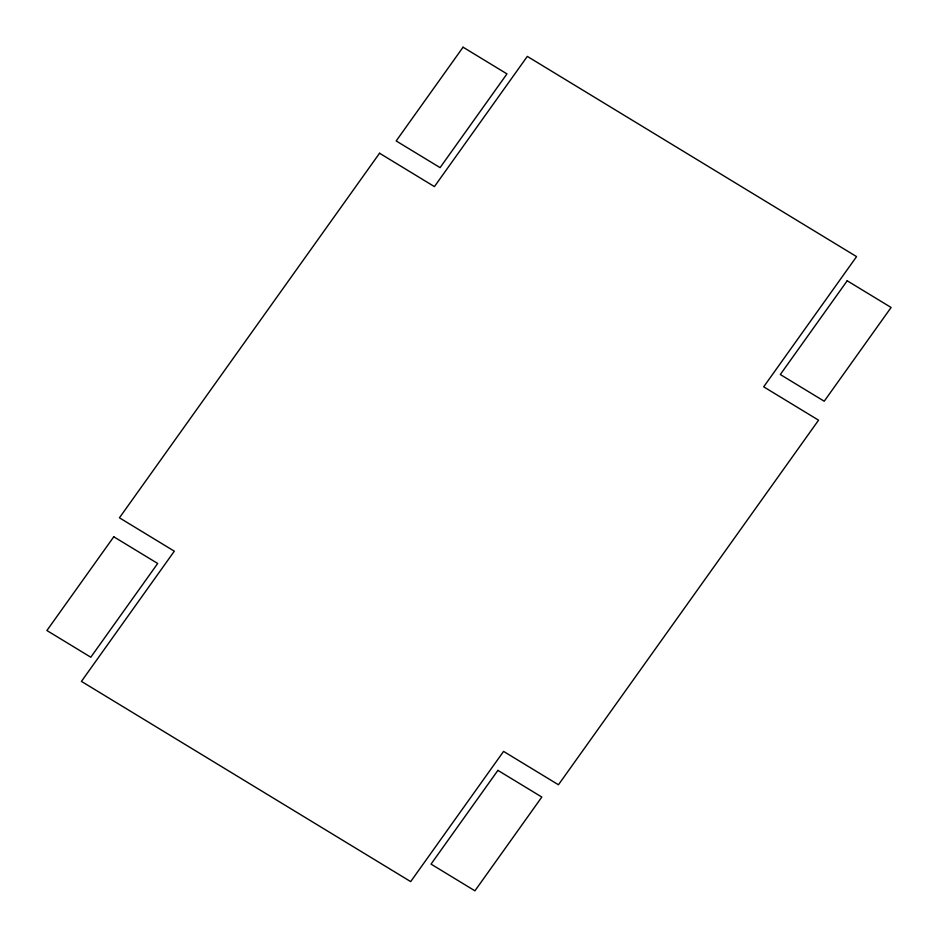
<?xml version="1.0" encoding="UTF-8"?>
<svg xmlns="http://www.w3.org/2000/svg" width="938" height="938" viewBox="0 0 938 938"><rect width="100%" height="100%" fill="white"/><g stroke="black" fill="none" stroke-linecap="round" stroke-linejoin="round"><path stroke-width="1.41" d="M379.55 153.234L119.443 517.811L174.316 551.181L81.43 681.387L410.68 881.603L503.577 751.397L558.45 784.766L818.557 420.189L763.684 386.819L856.57 256.613L527.32 56.397L434.423 186.603L379.55 153.234M113.779 536.782L46.9 630.524L90.798 657.221L157.69 563.468L113.779 536.782M463.067 47.193L396.176 140.946L440.086 167.632L506.966 73.891L463.067 47.193M497.914 770.368L431.034 864.109L474.933 890.807L541.824 797.054L497.914 770.368M847.202 280.779L780.31 374.532L824.221 401.218L891.1 307.476L847.202 280.779"/></g></svg>
